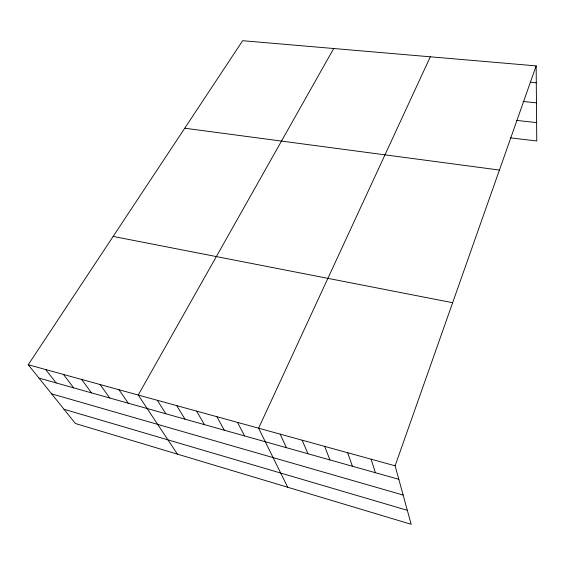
<?xml version="1.0" encoding="UTF-8"?>
<svg xmlns="http://www.w3.org/2000/svg" width="565" height="565" viewBox="0 0 565 565"><rect width="100%" height="100%" fill="white"/><g stroke="black" fill="none" stroke-linecap="round" stroke-linejoin="round"><path stroke-width="0.85" d="M395.119 465.8L536.164 65.886L242.646 40.701L28.25 364.743L75.442 423.524L411.172 524.299L395.119 465.8L28.25 364.743M430.304 56.804L258.608 428.199L287.691 487.235M333.71 48.512L138.234 395.041L177.396 454.126M530.288 82.236L536.291 82.794M523.02 101.474L536.453 102.844M516.806 120.423L536.609 122.605M510.216 137.839L536.75 140.975L536.164 65.886M184.741 128.22L499.425 170.058M113.148 236.424L452.643 302.706M38.978 378.105L398.819 479.297M51.627 393.854L403.142 495.046M64.007 409.279L407.337 510.322M45.694 369.545L56.161 382.943M63.485 374.447L73.669 387.865M81.621 379.44L91.516 392.88M100.118 384.539L109.709 398M118.982 389.737L128.262 403.212M157.303 400.288L165.905 413.799M176.746 405.649L185.002 419.166M196.585 411.115L204.474 424.647M216.84 416.695L224.333 430.233M237.505 422.387L244.603 435.926M280.155 434.132L286.384 447.678M302.162 440.199L307.932 453.737M324.649 446.392L329.939 459.924M347.623 452.72L352.405 466.245M371.106 459.19L375.365 472.7"/></g></svg>
